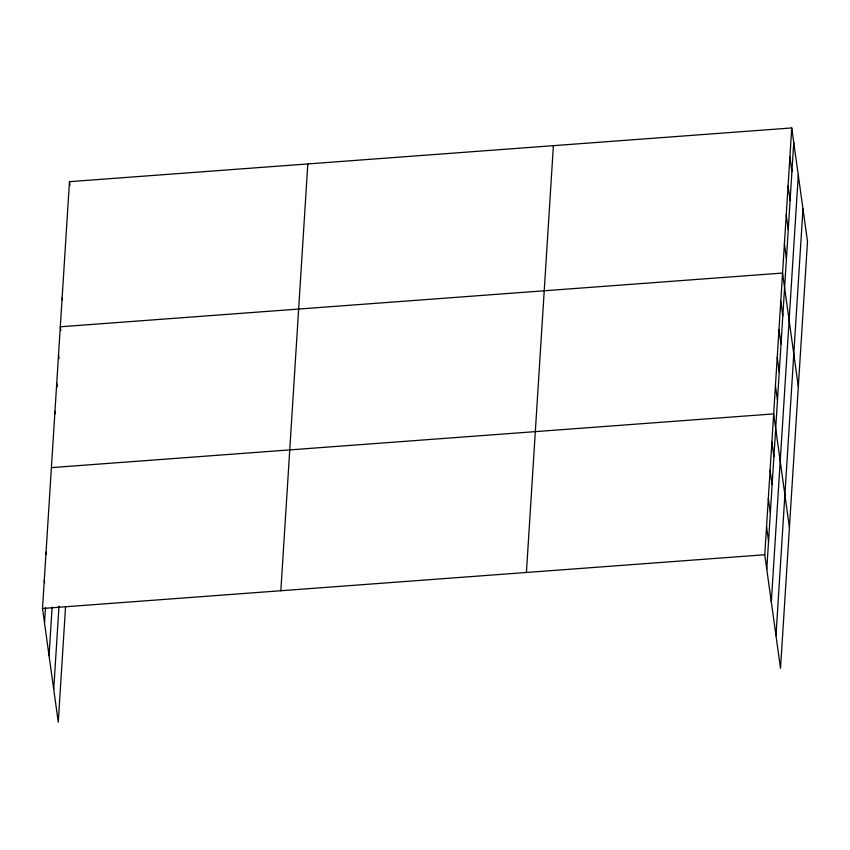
<?xml version="1.0" encoding="UTF-8"?>
<svg xmlns="http://www.w3.org/2000/svg" width="850" height="850" viewBox="0 0 850 850"><rect width="100%" height="100%" fill="white"/><g stroke="black" fill="none" stroke-linecap="round" stroke-linejoin="round"><path stroke-width="1.27" d="M65.546 606.826L58.268 722.064L42.5 608.472L69.477 181.666L791.732 127.936L807.5 241.528L780.523 668.334L764.766 554.742L791.732 127.936M44.519 623.029L45.496 607.665M49.056 655.711L52.126 607.059M53.731 689.382L58.99 606.156M280.851 590.739L307.817 163.933M526.416 572.464L553.393 145.669M766.785 569.298L793.762 142.502M771.322 601.981L798.288 175.174M775.986 635.651L802.963 208.856M51.404 467.627L773.659 413.897L789.427 527.489M42.5 608.472L764.766 554.742M789.905 156.963L791.924 171.519M788.067 185.98L790.086 200.547M786.239 215.008L788.258 229.564M784.401 244.024L786.42 258.591M798.331 386.644L782.563 273.052L60.307 326.783L60.807 330.416M780.789 301.219L782.808 315.775M779.004 329.386L781.023 343.953M777.229 357.553L779.248 372.119M775.444 385.719L777.463 400.286M771.885 442.064L773.904 456.62M770.1 470.231L772.129 484.797M768.326 498.397L770.344 512.964M766.541 526.564L768.559 541.131M69.477 181.666L69.976 185.311M62.135 297.755L62.475 300.188M58.523 354.949L59.032 358.594M56.737 383.116L57.248 386.761M54.963 411.283L55.303 413.716M46.059 552.128L46.399 554.561M44.285 580.295L44.614 582.728"/></g></svg>
